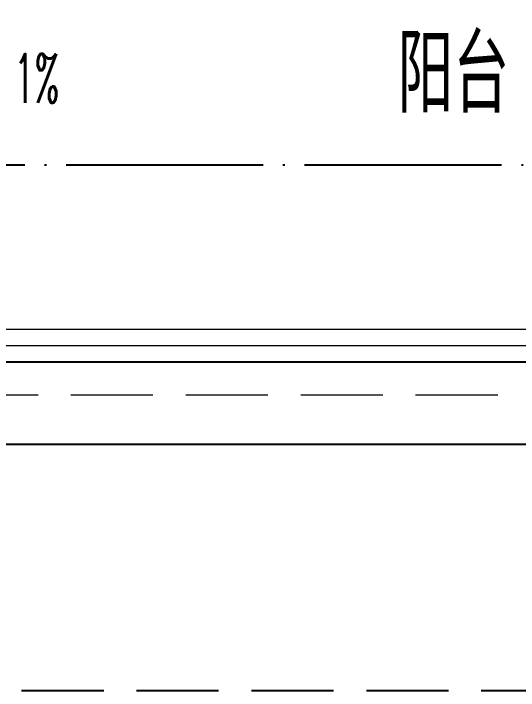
# Model space of a CAD drawing. Extents: x 27938 to 1507990, y 110129 to 923079.
# Drawn here: x 832692 to 834230, y 671657 to 673719 of the extents above; entities that cross this region are included whole.
import ezdxf

# ---------------------------------------------------------------- set-up
doc = ezdxf.new("R2010")
doc.units = 0
doc.header["$LTSCALE"] = 1000
doc.header["$MEASUREMENT"] = 0
doc.linetypes.add('DASH', pattern=[0.35, 0.25, -0.1])
doc.linetypes.add('DOTE', pattern=[2.42, 2, -0.2, 0.02, -0.2])
for name, color, linetype in [('DIM_不分区给水', 3, 'Continuous'), ('DOTE', 1, 'Continuous'), ('PUB_TEXT', 4, 'Continuous'), ('卫生间', 6, 'Continuous'), ('看线', 251, 'Continuous')]:
    doc.layers.add(name, color=color, linetype=linetype)
for name, color, linetype, lineweight in [('平面-排水沟', 86, 'Continuous', 15), ('平面-栏杆', 135, 'Continuous', 15), ('平面-看线', 45, 'Continuous', 15)]:
    doc.layers.add(name, color=color, linetype=linetype, lineweight=lineweight)
doc.styles.add('_TCH_DIM', font='SIMPLEX.shx', dxfattribs={"width": 0.7, "bigfont": 'GBCBIG.shx'})
doc.styles.get("Standard").update_dxf_attribs({"font": 'gbenor.shx', "bigfont": 'gbcbig.shx'})

# ---------------------------------------------------------------- blocks, each defined once
blk = doc.blocks.new('A$C148B7D8E')
at = {"layer": '卫生间', "color": 159, "linetype": 'DASH', "true_color": 0x22346e}
blk.add_lwpolyline([(9400.3, 15400), (7700, 15400), (7700, 10800), (7300, 10800), (7300, 10000), (900, 10000), (900, 9000), (-900, 9000), (-900, -900), (1750, -900), (1750, -2100), (23450, -2100), (23450, -900), (25100, -900)], dxfattribs=at)

msp = doc.modelspace()

# ---------------------------------------------------------------- linework, layer by layer
at = {"layer": 'DIM_不分区给水'}
msp.add_line((850104.1, 672657.2), (829184.1, 672657.2), dxfattribs=at)
at = {"layer": 'DOTE', "color": 169, "linetype": 'DOTE', "ltscale": 0.3}
for p, q in [((879916.6, 673257.2), (825916.6, 673257.2)), ((879916.6, 672657.2), (825916.6, 672657.2))]:
    msp.add_line(p, q, dxfattribs=at)
at = {"layer": '平面-栏杆', "color": 8}
for points in [[(836266.6, 672707.2), (831616.6, 672707.2)], [(836266.6, 672707.2), (831616.6, 672707.2)], [(836266.6, 672657.2), (831616.6, 672657.2)], [(836266.6, 672657.2), (831616.6, 672657.2)]]:
    msp.add_lwpolyline(points, dxfattribs=at)
at = {"layer": '平面-看线', "color": 8}
msp.add_lwpolyline([(836266.6, 672757.2), (831616.6, 672757.2)], dxfattribs=at)
msp.add_lwpolyline([(836266.6, 672757.2), (831616.6, 672757.2)], dxfattribs=at)
at = {"layer": '平面-看线', "color": 8, "linetype": 'DASH'}
msp.add_lwpolyline([(836266.6, 672557.2), (831616.6, 672557.2)], dxfattribs=at)
at = {"layer": '看线', "color": 8, "ltscale": 0.5}
msp.add_lwpolyline([(831666.6, 672407.2), (836266.6, 672407.2)], dxfattribs=at)

# ---------------------------------------------------------------- block references
at = {"color": 8}
msp.add_blockref('A$C148B7D8E', (827816.6, 673757.2), dxfattribs=at)

# ---------------------------------------------------------------- texts
at = {"layer": 'PUB_TEXT', "color": 8}
msp.add_text('阳台', height=236.31, dxfattribs=at).set_placement((833861.5, 673416.5))
msp.add_text('阳台', height=236.31, dxfattribs=at).set_placement((833861.5, 673416.5))
at = {"layer": '平面-排水沟', "color": 7, "style": '_TCH_DIM', "width": 0.494118}
msp.add_text('1%', height=148.75, dxfattribs=at).set_placement((832693.1, 673447.4))
msp.add_text('1%', height=148.75, dxfattribs=at).set_placement((832693.1, 673447.4))

doc.saveas('drawing.dxf')
